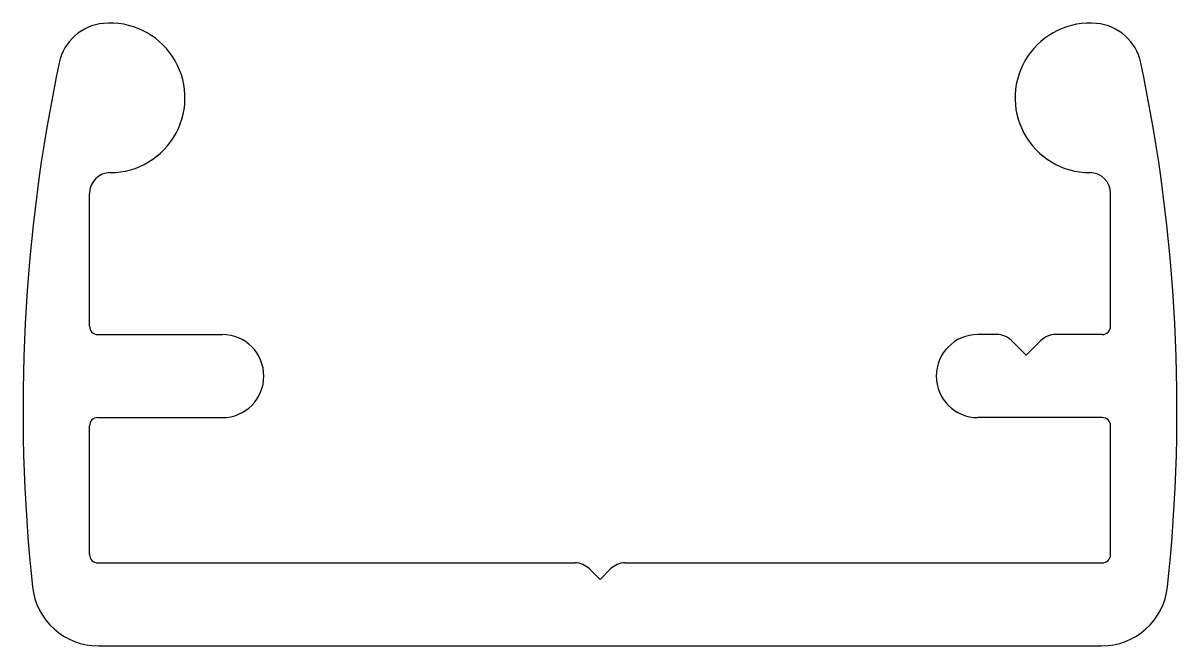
# Model space of a CAD drawing. Extents: x 2144.5 to 2158.4, y 1582.5 to 1590.
import ezdxf

# ---------------------------------------------------------------- set-up
doc = ezdxf.new("R2010")
doc.units = 0
doc.layers.get('0').update_dxf_attribs({"linetype": 'CONTINUOUS'})

msp = doc.modelspace()

# ---------------------------------------------------------------- linework, layer by layer
at = {"linetype": 'CONTINUOUS'}
for p, q in [((2145.35, 1586.324), (2145.35, 1587.924)), ((2157.65, 1586.324), (2157.65, 1587.924)), ((2145.45, 1586.224), (2146.95, 1586.224)), ((2156.28, 1586.224), (2156.05, 1586.224)), ((2156.633, 1585.974), (2156.456, 1586.151)), ((2156.633, 1585.974), (2156.81, 1586.151)), ((2157.55, 1586.224), (2156.987, 1586.224)), ((2145.45, 1585.224), (2146.95, 1585.224)), ((2157.55, 1585.224), (2156.05, 1585.224)), ((2145.35, 1583.574), (2145.35, 1585.124)), ((2157.65, 1583.574), (2157.65, 1585.124)), ((2145.45, 1583.474), (2151.196, 1583.474)), ((2151.5, 1583.274), (2151.373, 1583.401)), ((2151.5, 1583.274), (2151.626, 1583.401)), ((2151.803, 1583.474), (2157.55, 1583.474)), ((2145.458, 1582.474), (2157.541, 1582.474))]:
    msp.add_line(p, q, dxfattribs=at)
for centre, radius, start, end in [((2145.572, 1589.373), 0.6, 95.2372, 168.0897), ((2145.6, 1589.074), 0.9, 270, 95.2372), ((2157.4, 1589.074), 0.9, 84.7628, 270), ((2157.427, 1589.373), 0.6, 11.9103, 84.7628), ((2164.78, 1585.322), 20.231, 168.0897, 186.0482), ((2138.219, 1585.322), 20.231, 353.9518, 11.9103), ((2145.6, 1587.924), 0.25, 90, 180), ((2157.4, 1587.924), 0.25, 0, 90), ((2145.45, 1586.324), 0.1, 180, 270), ((2157.55, 1586.324), 0.1, 270, 0), ((2146.95, 1585.724), 0.5, 0, 90), ((2156.05, 1585.724), 0.5, 90, 180), ((2156.28, 1585.974), 0.25, 45, 90), ((2156.987, 1585.974), 0.25, 90, 135), ((2146.95, 1585.724), 0.5, 270, 0), ((2156.05, 1585.724), 0.5, 180, 270), ((2145.45, 1585.124), 0.1, 90, 180), ((2157.55, 1585.124), 0.1, 0, 90), ((2145.45, 1583.574), 0.1, 180, 270), ((2157.55, 1583.574), 0.1, 270, 0), ((2151.196, 1583.224), 0.25, 45, 90), ((2151.803, 1583.224), 0.25, 90, 135), ((2145.458, 1583.274), 0.8, 186.0482, 270), ((2157.541, 1583.274), 0.8, 270, 353.9518)]:
    msp.add_arc(centre, radius, start, end, dxfattribs=at)

doc.saveas('drawing.dxf')
